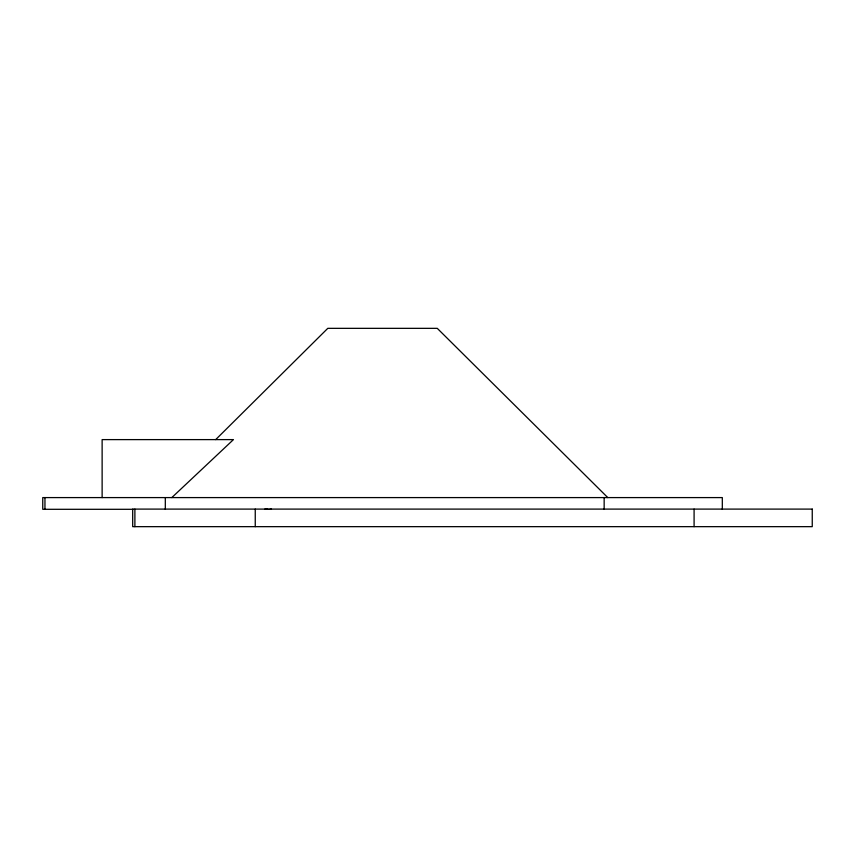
<?xml version="1.0" encoding="UTF-8"?>
<svg xmlns="http://www.w3.org/2000/svg" width="855" height="855" viewBox="0 0 855 855"><rect width="100%" height="100%" fill="white"/><g stroke="black" fill="none" stroke-linecap="round" stroke-linejoin="round"><path stroke-width="1.28" d="M215.695 439.609L327.796 328.341L437.268 328.341L607.787 497.589M171.812 497.589L233.447 439.609L102.13 439.609L102.13 497.589M132.942 509.302L42.75 509.302L42.75 497.589L722.315 497.589L722.315 509.302M264.836 509.099L268 509.12M269.913 509.12L271.473 509.12M694.089 509.099L694.089 526.659M604.154 497.589L604.154 509.302M255.25 509.099L255.25 526.659M165.314 497.589L165.314 509.302M134.887 509.099L134.887 526.659M44.952 497.589L44.952 509.302M812.25 509.099L132.685 509.099L132.685 526.659L812.25 526.659L812.25 509.099"/></g></svg>
